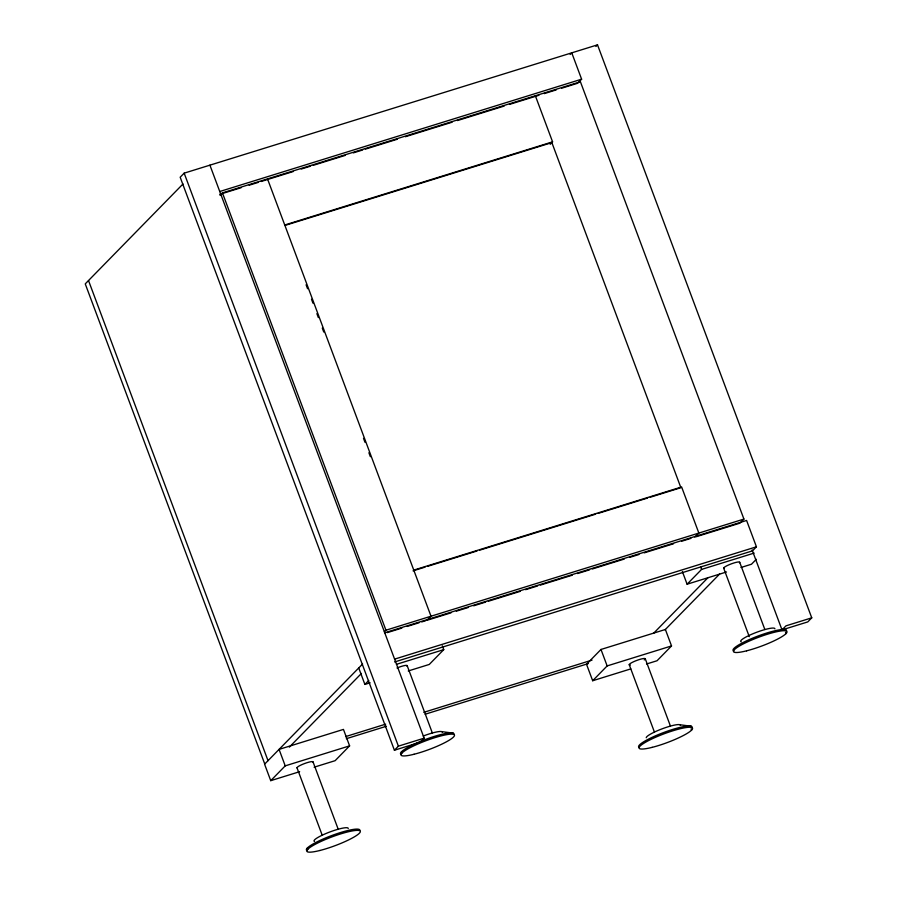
<?xml version="1.0" encoding="UTF-8"?>
<svg xmlns="http://www.w3.org/2000/svg" width="897" height="897" viewBox="0 0 897 897"><rect width="100%" height="100%" fill="white"/><g stroke="black" fill="none" stroke-linecap="round" stroke-linejoin="round"><path stroke-width="1.35" d="M752.112 549.928L782.016 629.907L807.76 621.913L811.751 617.842L597.514 44.85L184.165 173.155L180.174 177.225L394.411 750.228L420.166 742.234L424.146 738.164L209.909 165.16M182.988 183.986L85.249 283.878L264.761 764.009M220.045 195.333L222.434 192.889L580.415 81.762L743.927 519.083L739.947 523.153L696.195 536.731M570.167 54.47L571.759 52.845L581.615 79.194L577.623 83.264L561.6 88.231M595.922 46.476L597.514 44.85M550.197 144.305L552.586 141.861L535.352 95.755M384.353 631.836L385.945 630.21L743.927 519.083M362.59 664.015L264.581 764.199L270.737 780.659L299.643 771.689M289.35 747.123L361.424 673.456M270.737 780.659L285.224 765.859L349.606 745.867L343.45 729.407L279.068 749.387L285.224 765.859M358.733 667.962L364.888 684.433L368.745 680.487M349.606 745.867L335.13 760.678L314.107 767.204M442.333 645.84L443.757 649.641L429.271 664.442L408.247 670.967M394.411 750.228L398.391 746.158L424.146 738.164M694.872 537.146L698.853 533.076L681.619 486.97L413.775 570.111M646.535 664.004L657.053 660.741L671.539 645.941L665.383 629.481L600.99 649.462L586.515 664.262L592.67 680.733L630.77 668.904M592.67 680.733L607.146 665.922L671.539 645.941M682.37 571.546L687.102 584.205L701.589 569.404L754.142 553.09M653.465 633.417L708.002 577.657M665.047 629.817L719.596 574.069M384.746 632.777L746.596 520.462L756.44 546.811L752.46 550.881L394.624 661.952M756.317 559.291L751.484 564.224L740.978 567.487M782.016 629.907L785.996 625.837L811.751 617.842M219.765 191.51L581.615 79.194M219.787 194.335L241.147 187.708M249.164 185.219L258.504 182.315M261.184 181.486L293.229 171.54M301.235 169.051L310.586 166.158M313.255 165.328L345.3 155.372M353.306 152.894L362.657 149.99M365.326 149.16L397.371 139.214M405.388 136.725L452.11 122.216M457.459 120.557L504.192 106.059M509.53 104.4L538.906 95.284M544.244 93.624L556.263 89.891M284.741 225.001L552.586 141.861M285.347 225.326L551.857 142.601L680.89 487.71L650.247 497.23M413.046 570.851L425.043 567.128M427.712 566.299L477.013 550.993M479.682 550.175L595.608 514.183M598.277 513.353L647.578 498.048M387.257 632.632L401.845 628.102M407.148 626.454L419.078 622.753M421.725 621.935L425.705 620.702M451.012 612.842L427.028 620.287L431.009 616.217L267.508 178.895M456.349 611.182L468.335 607.46M473.672 605.811L485.658 602.089M488.327 601.259L520.305 591.336M525.642 589.677L537.628 585.954M540.297 585.124L572.275 575.201M577.612 573.542L589.598 569.819M592.267 569.001L624.245 559.066M629.582 557.418L638.899 554.514M644.237 552.866L673.546 543.761M681.552 541.283L690.869 538.391M394.602 659.127L756.44 546.811M396.452 664.329L443.757 649.641M687.102 584.205L726.525 571.972M364.888 684.433L370.136 682.796M345.558 736.616L385.654 724.159M423.799 712.33L592.02 660.114M346.309 738.702L386.405 726.256M425.167 714.214L588.253 663.601M679.937 724.754L691.262 726.245M441.862 731.649L453.187 733.141M785.525 632.351L786.007 633.618M739.711 562.284L764.849 629.515M723.666 568.137L749.275 636.657M700.635 566.87L701.589 569.404M691.094 728.869L691.576 730.147M645.279 658.813L670.418 726.043M629.223 664.666L654.362 731.896M600.99 649.462L607.146 665.922M306.09 284.786L307.57 288.722M311.494 299.228L312.963 303.164M316.888 313.658L318.357 317.594M322.281 328.089L323.761 332.025M363.498 438.319L364.967 442.255M368.891 452.75L370.371 456.685M407.193 665.709L432.332 732.939M222.434 192.889L385.945 630.21M401.508 751.753L401.979 753.032M184.165 173.155L398.391 746.158M313.053 761.934L338.18 829.164M296.997 767.787L322.135 835.017M307.357 847.99L307.839 849.257M88.511 280.548L268.024 760.678M644.248 659.934A8.555 1.402 -20.5 0 0 641.187 659.015L639.236 659.575A8.555 1.402 -20.5 0 0 630.826 663.175A8.555 1.402 -20.5 0 0 630.344 665.002M639.415 747.493A28.513 4.653 -20.5 0 1 662.177 733.084A28.513 4.653 -20.5 0 1 692.092 727.232M646.232 737.715A18.243 2.983 -20.5 0 1 663.567 728.297A18.243 2.983 -20.5 0 1 680.475 725.381M312.795 762.416A8.555 1.402 -20.5 0 0 308.96 762.136L307.009 762.697A8.555 1.402 -20.5 0 0 297.299 768.067M307.189 850.614A28.513 4.653 -20.5 0 1 329.95 836.217A28.513 4.653 -20.5 0 1 359.865 830.353M314.533 841.476A18.243 2.983 -20.5 0 1 329.098 832.259A18.243 2.983 -20.5 0 1 348.238 828.514M406.946 666.191A8.555 1.402 -20.5 0 0 403.101 665.91L401.15 666.471A8.555 1.402 -20.5 0 0 397.001 667.985M401.329 754.388A28.513 4.653 -20.5 0 1 424.09 739.98A28.513 4.653 -20.5 0 1 454.005 734.127M423.249 736.033A18.243 2.983 -20.5 0 1 442.389 732.277M739.464 562.767A8.555 1.402 -20.5 0 0 735.618 562.486L733.668 563.047A8.555 1.402 -20.5 0 0 723.957 568.418M733.847 650.964A28.513 4.653 -20.5 0 1 756.608 636.567A28.513 4.653 -20.5 0 1 786.523 630.703M741.202 641.826A18.243 2.983 -20.5 0 1 755.767 632.609A18.243 2.983 -20.5 0 1 774.907 628.864M652.153 747.358A28.513 4.653 -20.5 0 0 692.562 728.499A28.513 4.653 -20.5 0 0 652.724 738.556A28.513 4.653 -20.5 0 0 652.153 747.358M319.926 850.479A28.513 4.653 -20.5 0 0 360.336 831.62A28.513 4.653 -20.5 0 0 320.498 841.678A28.513 4.653 -20.5 0 0 319.926 850.479M414.066 754.254A28.513 4.653 -20.5 0 0 454.487 735.394A28.513 4.653 -20.5 0 0 414.638 745.452A28.513 4.653 -20.5 0 0 414.066 754.254M746.584 650.83A28.513 4.653 -20.5 0 0 787.005 631.981A28.513 4.653 -20.5 0 0 747.156 642.028A28.513 4.653 -20.5 0 0 746.584 650.83"/></g></svg>
